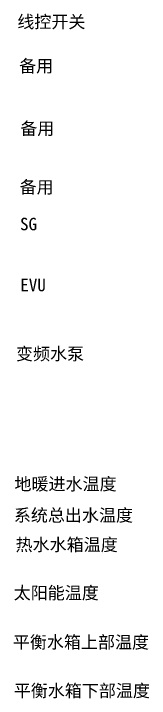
# Model space of a CAD drawing. Extents: x -23 to 549, y -29 to 170.
# Drawn here: x 250.6 to 273.4, y 35.8 to 151 of the extents above; entities that cross this region are included whole.
import ezdxf

# ---------------------------------------------------------------- set-up
doc = ezdxf.new("R2010")
doc.units = 0
doc.header["$MEASUREMENT"] = 0
doc.layers.get('0').update_dxf_attribs({"linetype": 'CONTINUOUS'})
doc.styles.add('宋体', font='simsun.ttc')

msp = doc.modelspace()

# ---------------------------------------------------------------- texts
at = {"color": 0, "style": '宋体'}
for s, p in [('线控开关', (251.23, 148.55)), ('备用', (251.54, 141.12)), ('备用', (251.72, 130.6)), ('备用', (251.61, 120.74)), ('SG', (251.68, 114.52)), ('EVU', (251.73, 104.27)), ('变频水泵', (251, 92.69)), ('地暖进水温度', (250.74, 70.79)), ('系统总出水温度', (250.64, 65.53)), ('热水水箱温度', (250.93, 60.58)), ('太阳能温度', (250.62, 52.47)), ('平衡水箱上部温度', (250.47, 44.18)), ('平衡水箱下部温度', (250.62, 36.01))]:
    msp.add_text(s, height=2.1, dxfattribs=at).set_placement(p)

doc.saveas('drawing.dxf')
